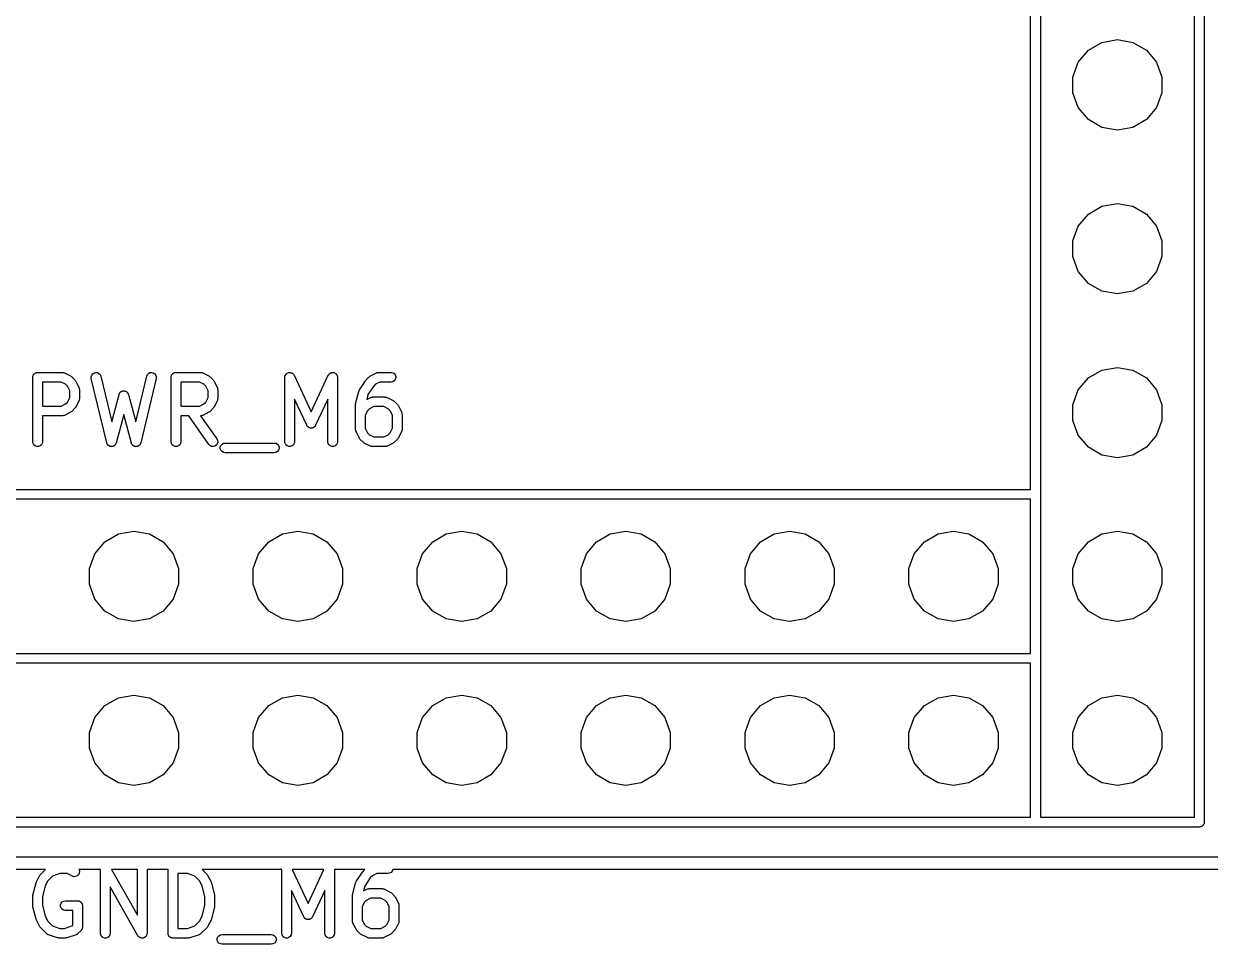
# Model space of a CAD drawing. Extents: x 25 to 346, y -457 to -16.
# Drawn here: x 240.54 to 258.93, y -386.07 to -371.8 of the extents above; entities that cross this region are included whole.
import ezdxf

# ---------------------------------------------------------------- set-up
doc = ezdxf.new("R2010")
doc.units = 0
doc.header["$MEASUREMENT"] = 0
doc.layers.add('BLACK', color=7, linetype='CONTINUOUS')

msp = doc.modelspace()

# ---------------------------------------------------------------- linework, layer by layer
at = {"layer": 'Black'}
for p, q in [((256.147, -379.02), (256.147, -320.675)), ((256.298, -320.75), (256.298, -381.635)), ((258.688, -384.1), (258.688, -320.75)), ((258.837, -320.675), (258.837, -384.175)), ((257.042, -372.208), (257.253, -372.086)), ((257.253, -372.086), (257.493, -372.044)), ((257.493, -372.044), (257.732, -372.086)), ((257.732, -372.086), (257.943, -372.208)), ((256.885, -372.394), (257.042, -372.208)), ((257.943, -372.208), (258.1, -372.394)), ((256.802, -372.623), (256.885, -372.394)), ((258.1, -372.394), (258.183, -372.623)), ((256.802, -372.867), (256.802, -372.623)), ((258.183, -372.623), (258.183, -372.867)), ((256.885, -373.096), (256.802, -372.867)), ((258.183, -372.867), (258.1, -373.096)), ((257.042, -373.282), (256.885, -373.096)), ((258.1, -373.096), (257.943, -373.282)), ((257.253, -373.404), (257.042, -373.282)), ((257.493, -373.446), (257.253, -373.404)), ((257.732, -373.404), (257.493, -373.446)), ((257.943, -373.282), (257.732, -373.404)), ((257.042, -374.748), (257.253, -374.626)), ((257.253, -374.626), (257.493, -374.584)), ((257.493, -374.584), (257.732, -374.626)), ((257.732, -374.626), (257.943, -374.748)), ((256.885, -374.934), (257.042, -374.748)), ((257.943, -374.748), (258.1, -374.934)), ((256.802, -375.163), (256.885, -374.934)), ((258.1, -374.934), (258.183, -375.163)), ((256.802, -375.407), (256.802, -375.163)), ((258.183, -375.163), (258.183, -375.407)), ((256.885, -375.636), (256.802, -375.407)), ((258.183, -375.407), (258.1, -375.636)), ((257.042, -375.822), (256.885, -375.636)), ((258.1, -375.636), (257.943, -375.822)), ((257.253, -375.944), (257.042, -375.822)), ((257.493, -375.986), (257.253, -375.944)), ((257.732, -375.944), (257.493, -375.986)), ((257.943, -375.822), (257.732, -375.944)), ((240.686, -377.277), (240.687, -377.271)), ((240.686, -378.277), (240.686, -377.277)), ((240.687, -377.264), (240.689, -377.258)), ((240.687, -377.271), (240.687, -377.264)), ((240.689, -377.258), (240.69, -377.252)), ((240.69, -377.252), (240.693, -377.246)), ((240.693, -377.246), (240.696, -377.24)), ((240.696, -377.24), (240.7, -377.235)), ((240.7, -377.235), (240.703, -377.229)), ((240.703, -377.229), (240.708, -377.225)), ((240.708, -377.225), (240.712, -377.22)), ((240.712, -377.22), (240.718, -377.217)), ((240.718, -377.217), (240.723, -377.212)), ((240.723, -377.212), (240.729, -377.21)), ((240.729, -377.21), (240.735, -377.207)), ((240.735, -377.207), (240.741, -377.206)), ((240.741, -377.206), (240.748, -377.204)), ((240.748, -377.204), (240.754, -377.204)), ((240.754, -377.204), (240.761, -377.202)), ((240.761, -377.202), (241.142, -377.202)), ((241.142, -377.202), (241.146, -377.203)), ((241.146, -377.203), (241.15, -377.203)), ((241.15, -377.203), (241.159, -377.205)), ((241.159, -377.205), (241.167, -377.207)), ((241.167, -377.207), (241.171, -377.209)), ((241.171, -377.209), (241.175, -377.21)), ((241.175, -377.21), (241.27, -377.258)), ((241.27, -377.258), (241.28, -377.265)), ((241.28, -377.265), (241.29, -377.272)), ((241.29, -377.272), (241.337, -377.32)), ((241.591, -377.269), (241.598, -377.244)), ((241.592, -377.295), (241.591, -377.269)), ((241.598, -377.244), (241.614, -377.223)), ((241.614, -377.223), (241.636, -377.209)), ((241.636, -377.209), (241.661, -377.203)), ((241.661, -377.203), (241.687, -377.206)), ((241.687, -377.206), (241.71, -377.217)), ((241.71, -377.217), (241.728, -377.236)), ((241.728, -377.236), (241.738, -377.26)), ((241.738, -377.26), (241.908, -377.971)), ((242.28, -377.971), (242.45, -377.26)), ((242.45, -377.26), (242.46, -377.236)), ((242.46, -377.236), (242.478, -377.217)), ((242.478, -377.217), (242.501, -377.206)), ((242.501, -377.206), (242.527, -377.203)), ((242.527, -377.203), (242.552, -377.209)), ((242.552, -377.209), (242.574, -377.223)), ((242.574, -377.223), (242.59, -377.244)), ((242.59, -377.244), (242.597, -377.269)), ((242.597, -377.269), (242.595, -377.295)), ((242.828, -377.277), (242.83, -377.271)), ((242.828, -378.277), (242.828, -377.277)), ((242.83, -377.264), (242.832, -377.258)), ((242.83, -377.271), (242.83, -377.264)), ((242.832, -377.258), (242.833, -377.252)), ((242.833, -377.252), (242.836, -377.246)), ((242.836, -377.246), (242.838, -377.24)), ((242.838, -377.24), (242.843, -377.235)), ((242.843, -377.235), (242.846, -377.229)), ((242.846, -377.229), (242.851, -377.225)), ((242.851, -377.225), (242.855, -377.22)), ((242.855, -377.22), (242.861, -377.217)), ((242.861, -377.217), (242.866, -377.212)), ((242.866, -377.212), (242.872, -377.21)), ((242.872, -377.21), (242.878, -377.207)), ((242.878, -377.207), (242.884, -377.206)), ((242.884, -377.206), (242.89, -377.204)), ((242.89, -377.204), (242.897, -377.204)), ((242.897, -377.204), (242.903, -377.202)), ((242.903, -377.202), (243.284, -377.202)), ((243.284, -377.202), (243.289, -377.203)), ((243.289, -377.203), (243.293, -377.203)), ((243.293, -377.203), (243.301, -377.205)), ((243.301, -377.205), (243.31, -377.207)), ((243.31, -377.207), (243.314, -377.209)), ((243.314, -377.209), (243.318, -377.21)), ((243.318, -377.21), (243.413, -377.258)), ((243.413, -377.258), (243.423, -377.265)), ((243.423, -377.265), (243.433, -377.272)), ((243.433, -377.272), (243.48, -377.32)), ((244.59, -377.277), (244.592, -377.268)), ((244.59, -378.277), (244.59, -377.277)), ((244.592, -377.268), (244.593, -377.258)), ((244.593, -377.258), (244.594, -377.255)), ((244.594, -377.255), (244.595, -377.252)), ((244.595, -377.252), (244.6, -377.243)), ((244.6, -377.243), (244.604, -377.234)), ((244.604, -377.234), (244.606, -377.232)), ((244.606, -377.232), (244.608, -377.229)), ((244.608, -377.229), (244.615, -377.223)), ((244.615, -377.223), (244.622, -377.216)), ((244.622, -377.216), (244.625, -377.215)), ((244.625, -377.215), (244.628, -377.212)), ((244.628, -377.212), (244.637, -377.209)), ((244.637, -377.209), (244.646, -377.205)), ((244.646, -377.205), (244.649, -377.205)), ((244.649, -377.205), (244.652, -377.204)), ((244.652, -377.204), (244.662, -377.204)), ((244.662, -377.204), (244.672, -377.203)), ((244.672, -377.203), (244.675, -377.204)), ((244.675, -377.204), (244.678, -377.204)), ((244.678, -377.204), (244.688, -377.207)), ((244.688, -377.207), (244.697, -377.209)), ((244.697, -377.209), (244.7, -377.211)), ((244.7, -377.211), (244.703, -377.212)), ((244.703, -377.212), (244.71, -377.219)), ((244.71, -377.219), (244.718, -377.224)), ((244.718, -377.224), (244.72, -377.227)), ((244.72, -377.227), (244.723, -377.229)), ((244.723, -377.229), (244.728, -377.238)), ((244.728, -377.238), (244.733, -377.246)), ((244.733, -377.246), (244.999, -377.814)), ((244.999, -377.814), (245.264, -377.246)), ((245.264, -377.246), (245.27, -377.238)), ((245.27, -377.238), (245.275, -377.229)), ((245.275, -377.229), (245.277, -377.227)), ((245.277, -377.227), (245.279, -377.224)), ((245.279, -377.224), (245.287, -377.219)), ((245.287, -377.219), (245.295, -377.212)), ((245.295, -377.212), (245.298, -377.211)), ((245.298, -377.211), (245.3, -377.209)), ((245.3, -377.209), (245.31, -377.207)), ((245.31, -377.207), (245.319, -377.204)), ((245.319, -377.204), (245.322, -377.204)), ((245.322, -377.204), (245.326, -377.203)), ((245.326, -377.203), (245.335, -377.204)), ((245.335, -377.204), (245.345, -377.204)), ((245.345, -377.204), (245.348, -377.205)), ((245.348, -377.205), (245.351, -377.205)), ((245.351, -377.205), (245.36, -377.209)), ((245.36, -377.209), (245.37, -377.212)), ((245.37, -377.212), (245.372, -377.215)), ((245.372, -377.215), (245.375, -377.216)), ((245.375, -377.216), (245.382, -377.223)), ((245.382, -377.223), (245.389, -377.229)), ((245.389, -377.229), (245.391, -377.232)), ((245.391, -377.232), (245.393, -377.234)), ((245.393, -377.234), (245.398, -377.243)), ((245.398, -377.243), (245.403, -377.252)), ((245.403, -377.252), (245.403, -377.255)), ((245.403, -377.255), (245.404, -377.258)), ((245.404, -377.258), (245.405, -377.268)), ((245.405, -377.268), (245.407, -377.277)), ((245.407, -377.277), (245.407, -378.277)), ((245.85, -377.32), (245.898, -377.272)), ((245.898, -377.272), (245.908, -377.265)), ((245.908, -377.265), (245.918, -377.258)), ((245.918, -377.258), (246.013, -377.21)), ((246.013, -377.21), (246.017, -377.209)), ((246.017, -377.209), (246.021, -377.207)), ((246.021, -377.207), (246.029, -377.205)), ((246.029, -377.205), (246.038, -377.203)), ((246.038, -377.203), (246.042, -377.203)), ((246.042, -377.203), (246.046, -377.202)), ((246.046, -377.202), (246.237, -377.202)), ((246.237, -377.202), (246.262, -377.207)), ((246.262, -377.207), (246.285, -377.22)), ((246.285, -377.22), (246.302, -377.24)), ((246.302, -377.24), (246.311, -377.264)), ((246.311, -377.29), (246.302, -377.315)), ((246.311, -377.264), (246.311, -377.29)), ((256.885, -377.474), (257.042, -377.288)), ((257.042, -377.288), (257.253, -377.166)), ((257.253, -377.166), (257.493, -377.124)), ((257.493, -377.124), (257.732, -377.166)), ((257.732, -377.166), (257.943, -377.288)), ((257.943, -377.288), (258.1, -377.474)), ((240.836, -377.352), (240.836, -377.726)), ((241.124, -377.352), (240.836, -377.352)), ((241.192, -377.387), (241.124, -377.352)), ((241.223, -377.417), (241.192, -377.387)), ((241.257, -377.486), (241.223, -377.417)), ((241.337, -377.32), (241.344, -377.329)), ((241.344, -377.329), (241.351, -377.339)), ((241.351, -377.339), (241.399, -377.434)), ((241.399, -377.434), (241.4, -377.438)), ((241.4, -377.438), (241.403, -377.442)), ((241.403, -377.442), (241.404, -377.451)), ((241.404, -377.451), (241.407, -377.459)), ((241.407, -377.459), (241.406, -377.464)), ((241.406, -377.464), (241.407, -377.468)), ((241.407, -377.468), (241.407, -377.611)), ((241.83, -378.295), (241.592, -377.295)), ((242.595, -377.295), (242.357, -378.295)), ((242.978, -377.352), (242.978, -377.726)), ((243.267, -377.352), (242.978, -377.352)), ((243.335, -377.387), (243.267, -377.352)), ((243.366, -377.417), (243.335, -377.387)), ((243.4, -377.486), (243.366, -377.417)), ((243.48, -377.32), (243.487, -377.329)), ((243.487, -377.329), (243.494, -377.339)), ((243.494, -377.339), (243.542, -377.434)), ((243.542, -377.434), (243.543, -377.438)), ((243.543, -377.438), (243.545, -377.442)), ((243.545, -377.442), (243.547, -377.451)), ((243.547, -377.451), (243.549, -377.459)), ((243.549, -377.459), (243.549, -377.464)), ((243.549, -377.464), (243.55, -377.468)), ((243.55, -377.468), (243.55, -377.611)), ((245.741, -377.486), (245.746, -377.474)), ((245.746, -377.474), (245.841, -377.331)), ((245.841, -377.331), (245.846, -377.326)), ((245.846, -377.326), (245.85, -377.32)), ((245.962, -377.42), (245.878, -377.546)), ((245.995, -377.387), (245.962, -377.42)), ((246.064, -377.352), (245.995, -377.387)), ((246.237, -377.352), (246.064, -377.352)), ((246.262, -377.348), (246.237, -377.352)), ((246.285, -377.335), (246.262, -377.348)), ((246.302, -377.315), (246.285, -377.335)), ((256.802, -377.703), (256.885, -377.474)), ((258.1, -377.474), (258.183, -377.703)), ((241.223, -377.662), (241.257, -377.593)), ((241.257, -377.593), (241.257, -377.486)), ((241.399, -377.644), (241.351, -377.739)), ((241.4, -377.64), (241.399, -377.644)), ((241.403, -377.636), (241.4, -377.64)), ((241.404, -377.628), (241.403, -377.636)), ((241.407, -377.619), (241.404, -377.628)), ((241.407, -377.611), (241.406, -377.615)), ((241.406, -377.615), (241.407, -377.619)), ((241.908, -377.971), (242.021, -377.544)), ((242.021, -377.544), (242.024, -377.538)), ((242.024, -377.538), (242.026, -377.531)), ((242.026, -377.531), (242.03, -377.526)), ((242.03, -377.526), (242.032, -377.52)), ((242.032, -377.52), (242.037, -377.515)), ((242.037, -377.515), (242.041, -377.51)), ((242.041, -377.51), (242.046, -377.506)), ((242.046, -377.506), (242.051, -377.502)), ((242.051, -377.502), (242.057, -377.499)), ((242.057, -377.499), (242.062, -377.495)), ((242.062, -377.495), (242.069, -377.493)), ((242.069, -377.493), (242.074, -377.491)), ((242.074, -377.491), (242.081, -377.49)), ((242.081, -377.49), (242.087, -377.488)), ((242.087, -377.488), (242.094, -377.489)), ((242.094, -377.489), (242.1, -377.488)), ((242.1, -377.488), (242.107, -377.49)), ((242.107, -377.49), (242.113, -377.491)), ((242.113, -377.491), (242.119, -377.493)), ((242.119, -377.493), (242.126, -377.495)), ((242.126, -377.495), (242.131, -377.499)), ((242.131, -377.499), (242.137, -377.502)), ((242.137, -377.502), (242.142, -377.506)), ((242.142, -377.506), (242.147, -377.51)), ((242.147, -377.51), (242.151, -377.515)), ((242.151, -377.515), (242.155, -377.52)), ((242.155, -377.52), (242.158, -377.526)), ((242.158, -377.526), (242.162, -377.531)), ((242.162, -377.531), (242.164, -377.538)), ((242.164, -377.538), (242.166, -377.544)), ((242.166, -377.544), (242.28, -377.971)), ((243.366, -377.662), (243.4, -377.593)), ((243.4, -377.593), (243.4, -377.486)), ((243.542, -377.644), (243.494, -377.739)), ((243.543, -377.64), (243.542, -377.644)), ((243.545, -377.636), (243.543, -377.64)), ((243.547, -377.628), (243.545, -377.636)), ((243.549, -377.619), (243.547, -377.628)), ((243.55, -377.611), (243.549, -377.615)), ((243.549, -377.615), (243.549, -377.619)), ((244.931, -378.023), (244.74, -377.615)), ((244.74, -377.615), (244.74, -378.277)), ((245.257, -377.615), (245.067, -378.023)), ((245.257, -378.277), (245.257, -377.615)), ((245.688, -377.688), (245.735, -377.497)), ((245.735, -377.497), (245.741, -377.486)), ((245.878, -377.546), (245.859, -377.62)), ((245.859, -377.62), (245.918, -377.591)), ((245.918, -377.591), (245.922, -377.59)), ((245.922, -377.59), (245.925, -377.588)), ((245.925, -377.588), (245.934, -377.586)), ((245.934, -377.586), (245.942, -377.584)), ((245.942, -377.584), (245.947, -377.584)), ((245.947, -377.584), (245.951, -377.583)), ((245.951, -377.583), (246.142, -377.583)), ((246.142, -377.583), (246.146, -377.584)), ((246.146, -377.584), (246.15, -377.584)), ((246.15, -377.584), (246.159, -377.586)), ((246.159, -377.586), (246.167, -377.588)), ((246.167, -377.588), (246.171, -377.59)), ((246.171, -377.59), (246.175, -377.591)), ((246.175, -377.591), (246.27, -377.639)), ((246.27, -377.639), (246.28, -377.646)), ((246.28, -377.646), (246.29, -377.653)), ((246.29, -377.653), (246.337, -377.701)), ((240.836, -377.726), (241.124, -377.726)), ((241.124, -377.726), (241.192, -377.692)), ((241.27, -377.821), (241.175, -377.868)), ((241.192, -377.692), (241.223, -377.662)), ((241.28, -377.813), (241.27, -377.821)), ((241.29, -377.807), (241.28, -377.813)), ((241.337, -377.759), (241.29, -377.807)), ((241.344, -377.749), (241.337, -377.759)), ((241.351, -377.739), (241.344, -377.749)), ((242.978, -377.726), (243.267, -377.726)), ((243.267, -377.726), (243.335, -377.692)), ((243.413, -377.821), (243.318, -377.868)), ((243.335, -377.692), (243.366, -377.662)), ((243.423, -377.813), (243.413, -377.821)), ((243.433, -377.807), (243.423, -377.813)), ((243.48, -377.759), (243.433, -377.807)), ((243.487, -377.749), (243.48, -377.759)), ((243.494, -377.739), (243.487, -377.749)), ((245.686, -377.706), (245.687, -377.697)), ((245.686, -378.087), (245.686, -377.706)), ((245.687, -377.697), (245.688, -377.688)), ((245.87, -377.798), (245.836, -377.867)), ((245.9, -377.768), (245.87, -377.798)), ((245.969, -377.733), (245.9, -377.768)), ((246.124, -377.733), (245.969, -377.733)), ((246.192, -377.768), (246.124, -377.733)), ((246.223, -377.798), (246.192, -377.768)), ((246.257, -377.867), (246.223, -377.798)), ((246.337, -377.701), (246.344, -377.71)), ((246.344, -377.71), (246.351, -377.72)), ((246.351, -377.72), (246.399, -377.815)), ((246.399, -377.815), (246.4, -377.819)), ((246.4, -377.819), (246.403, -377.823)), ((246.403, -377.823), (246.404, -377.832)), ((246.404, -377.832), (246.407, -377.84)), ((246.407, -377.84), (246.406, -377.845)), ((256.802, -377.947), (256.802, -377.703)), ((258.183, -377.703), (258.183, -377.947)), ((241.142, -377.876), (240.836, -377.876)), ((240.836, -377.876), (240.836, -378.277)), ((241.146, -377.875), (241.142, -377.876)), ((241.15, -377.876), (241.146, -377.875)), ((241.159, -377.873), (241.15, -377.876)), ((241.167, -377.872), (241.159, -377.873)), ((241.171, -377.87), (241.167, -377.872)), ((241.175, -377.868), (241.171, -377.87)), ((242.094, -377.854), (241.976, -378.297)), ((242.212, -378.297), (242.094, -377.854)), ((243.102, -377.876), (242.978, -377.876)), ((242.978, -377.876), (242.978, -378.277)), ((243.413, -378.32), (243.102, -377.876)), ((243.289, -377.875), (243.285, -377.876)), ((243.285, -377.876), (243.536, -378.234)), ((243.293, -377.876), (243.289, -377.875)), ((243.301, -377.873), (243.293, -377.876)), ((243.31, -377.872), (243.301, -377.873)), ((243.314, -377.87), (243.31, -377.872)), ((243.318, -377.868), (243.314, -377.87)), ((244.934, -378.029), (244.931, -378.023)), ((245.067, -378.023), (245.063, -378.029)), ((245.836, -377.867), (245.836, -378.069)), ((246.257, -378.069), (246.257, -377.867)), ((246.406, -377.845), (246.407, -377.849)), ((246.407, -377.849), (246.407, -378.087)), ((256.885, -378.176), (256.802, -377.947)), ((258.183, -377.947), (258.1, -378.176)), ((244.937, -378.035), (244.934, -378.029)), ((244.942, -378.039), (244.937, -378.035)), ((244.946, -378.045), (244.942, -378.039)), ((244.951, -378.048), (244.946, -378.045)), ((244.956, -378.053), (244.951, -378.048)), ((244.962, -378.056), (244.956, -378.053)), ((244.967, -378.06), (244.962, -378.056)), ((244.973, -378.061), (244.967, -378.06)), ((244.979, -378.064), (244.973, -378.061)), ((244.986, -378.065), (244.979, -378.064)), ((244.992, -378.066), (244.986, -378.065)), ((244.999, -378.066), (244.992, -378.066)), ((245.005, -378.066), (244.999, -378.066)), ((245.012, -378.065), (245.005, -378.066)), ((245.018, -378.064), (245.012, -378.065)), ((245.024, -378.061), (245.018, -378.064)), ((245.03, -378.06), (245.024, -378.061)), ((245.036, -378.056), (245.03, -378.06)), ((245.042, -378.053), (245.036, -378.056)), ((245.046, -378.048), (245.042, -378.053)), ((245.052, -378.045), (245.046, -378.048)), ((245.055, -378.039), (245.052, -378.045)), ((245.06, -378.035), (245.055, -378.039)), ((245.063, -378.029), (245.06, -378.035)), ((245.686, -378.091), (245.686, -378.087)), ((245.686, -378.095), (245.686, -378.091)), ((245.689, -378.104), (245.686, -378.095)), ((245.69, -378.113), (245.689, -378.104)), ((245.692, -378.116), (245.69, -378.113)), ((245.694, -378.12), (245.692, -378.116)), ((245.741, -378.216), (245.694, -378.12)), ((245.836, -378.069), (245.87, -378.138)), ((245.87, -378.138), (245.9, -378.168)), ((245.9, -378.168), (245.969, -378.202)), ((245.969, -378.202), (246.124, -378.202)), ((246.124, -378.202), (246.192, -378.168)), ((246.192, -378.168), (246.223, -378.138)), ((246.223, -378.138), (246.257, -378.069)), ((246.399, -378.12), (246.351, -378.216)), ((246.4, -378.116), (246.399, -378.12)), ((246.403, -378.113), (246.4, -378.116)), ((246.404, -378.104), (246.403, -378.113)), ((246.407, -378.095), (246.404, -378.104)), ((246.407, -378.087), (246.406, -378.091)), ((246.406, -378.091), (246.407, -378.095)), ((257.042, -378.362), (256.885, -378.176)), ((258.1, -378.176), (257.943, -378.362)), ((240.69, -378.303), (240.686, -378.277)), ((240.703, -378.326), (240.69, -378.303)), ((240.723, -378.342), (240.703, -378.326)), ((240.748, -378.351), (240.723, -378.342)), ((240.774, -378.351), (240.748, -378.351)), ((240.798, -378.342), (240.774, -378.351)), ((240.818, -378.326), (240.798, -378.342)), ((240.831, -378.303), (240.818, -378.326)), ((240.836, -378.277), (240.831, -378.303)), ((241.834, -378.302), (241.83, -378.295)), ((241.836, -378.309), (241.834, -378.302)), ((241.839, -378.314), (241.836, -378.309)), ((241.841, -378.319), (241.839, -378.314)), ((241.846, -378.324), (241.841, -378.319)), ((241.85, -378.33), (241.846, -378.324)), ((241.855, -378.334), (241.85, -378.33)), ((241.859, -378.338), (241.855, -378.334)), ((241.866, -378.341), (241.859, -378.338)), ((241.872, -378.345), (241.866, -378.341)), ((241.877, -378.347), (241.872, -378.345)), ((241.882, -378.349), (241.877, -378.347)), ((241.89, -378.35), (241.882, -378.349)), ((241.897, -378.352), (241.89, -378.35)), ((241.902, -378.352), (241.897, -378.352)), ((241.908, -378.352), (241.902, -378.352)), ((241.915, -378.35), (241.908, -378.352)), ((241.923, -378.35), (241.915, -378.35)), ((241.928, -378.347), (241.923, -378.35)), ((241.933, -378.346), (241.928, -378.347)), ((241.94, -378.342), (241.933, -378.346)), ((241.947, -378.339), (241.94, -378.342)), ((241.95, -378.335), (241.947, -378.339)), ((241.955, -378.332), (241.95, -378.335)), ((241.96, -378.326), (241.955, -378.332)), ((241.965, -378.32), (241.96, -378.326)), ((241.967, -378.315), (241.965, -378.32)), ((241.971, -378.311), (241.967, -378.315)), ((241.973, -378.304), (241.971, -378.311)), ((241.976, -378.297), (241.973, -378.304)), ((242.215, -378.304), (242.212, -378.297)), ((242.217, -378.311), (242.215, -378.304)), ((242.221, -378.315), (242.217, -378.311)), ((242.223, -378.32), (242.221, -378.315)), ((242.228, -378.326), (242.223, -378.32)), ((242.233, -378.332), (242.228, -378.326)), ((242.237, -378.335), (242.233, -378.332)), ((242.241, -378.339), (242.237, -378.335)), ((242.248, -378.342), (242.241, -378.339)), ((242.255, -378.346), (242.248, -378.342)), ((242.26, -378.347), (242.255, -378.346)), ((242.265, -378.35), (242.26, -378.347)), ((242.273, -378.35), (242.265, -378.35)), ((242.28, -378.352), (242.273, -378.35)), ((242.285, -378.352), (242.28, -378.352)), ((242.291, -378.352), (242.285, -378.352)), ((242.298, -378.35), (242.291, -378.352)), ((242.306, -378.349), (242.298, -378.35)), ((242.311, -378.347), (242.306, -378.349)), ((242.316, -378.345), (242.311, -378.347)), ((242.322, -378.341), (242.316, -378.345)), ((242.329, -378.338), (242.322, -378.341)), ((242.333, -378.334), (242.329, -378.338)), ((242.337, -378.33), (242.333, -378.334)), ((242.342, -378.324), (242.337, -378.33)), ((242.347, -378.319), (242.342, -378.324)), ((242.349, -378.314), (242.347, -378.319)), ((242.352, -378.309), (242.349, -378.314)), ((242.354, -378.302), (242.352, -378.309)), ((242.357, -378.295), (242.354, -378.302)), ((242.833, -378.303), (242.828, -378.277)), ((242.846, -378.326), (242.833, -378.303)), ((242.866, -378.342), (242.846, -378.326)), ((242.89, -378.351), (242.866, -378.342)), ((242.916, -378.351), (242.89, -378.351)), ((242.941, -378.342), (242.916, -378.351)), ((242.961, -378.326), (242.941, -378.342)), ((242.974, -378.303), (242.961, -378.326)), ((242.978, -378.277), (242.974, -378.303)), ((243.432, -378.339), (243.413, -378.32)), ((243.455, -378.35), (243.432, -378.339)), ((243.481, -378.352), (243.455, -378.35)), ((243.507, -378.345), (243.481, -378.352)), ((243.528, -378.33), (243.507, -378.345)), ((243.543, -378.309), (243.528, -378.33)), ((243.536, -378.234), (243.547, -378.258)), ((243.55, -378.284), (243.543, -378.309)), ((243.547, -378.258), (243.55, -378.284)), ((243.591, -378.36), (243.6, -378.335)), ((243.591, -378.386), (243.591, -378.36)), ((243.6, -378.41), (243.591, -378.386)), ((243.6, -378.335), (243.617, -378.315)), ((243.617, -378.315), (243.64, -378.302)), ((243.64, -378.302), (243.665, -378.298)), ((243.665, -378.298), (244.427, -378.298)), ((244.427, -378.298), (244.453, -378.302)), ((244.453, -378.302), (244.475, -378.315)), ((244.475, -378.315), (244.492, -378.335)), ((244.492, -378.335), (244.501, -378.36)), ((244.501, -378.386), (244.492, -378.41)), ((244.501, -378.36), (244.501, -378.386)), ((244.595, -378.303), (244.59, -378.277)), ((244.608, -378.326), (244.595, -378.303)), ((244.628, -378.342), (244.608, -378.326)), ((244.652, -378.351), (244.628, -378.342)), ((244.678, -378.351), (244.652, -378.351)), ((244.703, -378.342), (244.678, -378.351)), ((244.723, -378.326), (244.703, -378.342)), ((244.736, -378.303), (244.723, -378.326)), ((244.74, -378.277), (244.736, -378.303)), ((245.262, -378.303), (245.257, -378.277)), ((245.275, -378.326), (245.262, -378.303)), ((245.295, -378.342), (245.275, -378.326)), ((245.319, -378.351), (245.295, -378.342)), ((245.345, -378.351), (245.319, -378.351)), ((245.37, -378.342), (245.345, -378.351)), ((245.389, -378.326), (245.37, -378.342)), ((245.403, -378.303), (245.389, -378.326)), ((245.407, -378.277), (245.403, -378.303)), ((245.748, -378.225), (245.741, -378.216)), ((245.755, -378.235), (245.748, -378.225)), ((245.803, -378.283), (245.755, -378.235)), ((245.813, -378.29), (245.803, -378.283)), ((245.822, -378.297), (245.813, -378.29)), ((245.918, -378.344), (245.822, -378.297)), ((245.922, -378.346), (245.918, -378.344)), ((245.925, -378.348), (245.922, -378.346)), ((245.934, -378.349), (245.925, -378.348)), ((245.942, -378.352), (245.934, -378.349)), ((245.947, -378.352), (245.942, -378.352)), ((245.951, -378.352), (245.947, -378.352)), ((246.142, -378.352), (245.951, -378.352)), ((246.146, -378.352), (246.142, -378.352)), ((246.15, -378.352), (246.146, -378.352)), ((246.159, -378.349), (246.15, -378.352)), ((246.167, -378.348), (246.159, -378.349)), ((246.171, -378.346), (246.167, -378.348)), ((246.175, -378.344), (246.171, -378.346)), ((246.27, -378.297), (246.175, -378.344)), ((246.28, -378.29), (246.27, -378.297)), ((246.29, -378.283), (246.28, -378.29)), ((246.337, -378.235), (246.29, -378.283)), ((246.344, -378.225), (246.337, -378.235)), ((246.351, -378.216), (246.344, -378.225)), ((257.253, -378.484), (257.042, -378.362)), ((257.943, -378.362), (257.732, -378.484)), ((243.617, -378.43), (243.6, -378.41)), ((243.64, -378.443), (243.617, -378.43)), ((243.665, -378.448), (243.64, -378.443)), ((244.427, -378.448), (243.665, -378.448)), ((244.453, -378.443), (244.427, -378.448)), ((244.475, -378.43), (244.453, -378.443)), ((244.492, -378.41), (244.475, -378.43)), ((257.493, -378.526), (257.253, -378.484)), ((257.732, -378.484), (257.493, -378.526)), ((230.897, -379.02), (256.147, -379.02)), ((256.147, -379.17), (230.897, -379.17)), ((256.147, -381.56), (256.147, -379.17)), ((242.013, -379.706), (242.252, -379.664)), ((242.252, -379.664), (242.492, -379.706)), ((244.553, -379.706), (244.792, -379.664)), ((244.792, -379.664), (245.032, -379.706)), ((247.093, -379.706), (247.332, -379.664)), ((247.332, -379.664), (247.572, -379.706)), ((249.633, -379.706), (249.873, -379.664)), ((249.873, -379.664), (250.112, -379.706)), ((252.173, -379.706), (252.412, -379.664)), ((252.412, -379.664), (252.652, -379.706)), ((254.713, -379.706), (254.952, -379.664)), ((254.952, -379.664), (255.192, -379.706)), ((257.253, -379.706), (257.493, -379.664)), ((257.493, -379.664), (257.732, -379.706)), ((241.645, -380.014), (241.802, -379.828)), ((241.802, -379.828), (242.013, -379.706)), ((242.492, -379.706), (242.703, -379.828)), ((242.703, -379.828), (242.86, -380.014)), ((244.185, -380.014), (244.342, -379.828)), ((244.342, -379.828), (244.553, -379.706)), ((245.032, -379.706), (245.243, -379.828)), ((245.243, -379.828), (245.4, -380.014)), ((246.725, -380.014), (246.882, -379.828)), ((246.882, -379.828), (247.093, -379.706)), ((247.572, -379.706), (247.783, -379.828)), ((247.783, -379.828), (247.94, -380.014)), ((249.265, -380.014), (249.422, -379.828)), ((249.422, -379.828), (249.633, -379.706)), ((250.112, -379.706), (250.323, -379.828)), ((250.323, -379.828), (250.48, -380.014)), ((251.805, -380.014), (251.962, -379.828)), ((251.962, -379.828), (252.173, -379.706)), ((252.652, -379.706), (252.863, -379.828)), ((252.863, -379.828), (253.02, -380.014)), ((254.345, -380.014), (254.502, -379.828)), ((254.502, -379.828), (254.713, -379.706)), ((255.192, -379.706), (255.403, -379.828)), ((255.403, -379.828), (255.56, -380.014)), ((256.885, -380.014), (257.042, -379.828)), ((257.042, -379.828), (257.253, -379.706)), ((257.732, -379.706), (257.943, -379.828)), ((257.943, -379.828), (258.1, -380.014)), ((241.562, -380.243), (241.645, -380.014)), ((242.86, -380.014), (242.943, -380.243)), ((244.102, -380.243), (244.185, -380.014)), ((245.4, -380.014), (245.483, -380.243)), ((246.642, -380.243), (246.725, -380.014)), ((247.94, -380.014), (248.023, -380.243)), ((249.182, -380.243), (249.265, -380.014)), ((250.48, -380.014), (250.563, -380.243)), ((251.722, -380.243), (251.805, -380.014)), ((253.02, -380.014), (253.103, -380.243)), ((254.262, -380.243), (254.345, -380.014)), ((255.56, -380.014), (255.643, -380.243)), ((256.802, -380.243), (256.885, -380.014)), ((258.1, -380.014), (258.183, -380.243)), ((241.562, -380.487), (241.562, -380.243)), ((242.943, -380.243), (242.943, -380.487)), ((244.102, -380.487), (244.102, -380.243)), ((245.483, -380.243), (245.483, -380.487)), ((246.642, -380.487), (246.642, -380.243)), ((248.023, -380.243), (248.023, -380.487)), ((249.182, -380.487), (249.182, -380.243)), ((250.563, -380.243), (250.563, -380.487)), ((251.722, -380.487), (251.722, -380.243)), ((253.103, -380.243), (253.103, -380.487)), ((254.262, -380.487), (254.262, -380.243)), ((255.643, -380.243), (255.643, -380.487)), ((256.802, -380.487), (256.802, -380.243)), ((258.183, -380.243), (258.183, -380.487)), ((241.645, -380.716), (241.562, -380.487)), ((242.943, -380.487), (242.86, -380.716)), ((244.185, -380.716), (244.102, -380.487)), ((245.483, -380.487), (245.4, -380.716)), ((246.725, -380.716), (246.642, -380.487)), ((248.023, -380.487), (247.94, -380.716)), ((249.265, -380.716), (249.182, -380.487)), ((250.563, -380.487), (250.48, -380.716)), ((251.805, -380.716), (251.722, -380.487)), ((253.103, -380.487), (253.02, -380.716)), ((254.345, -380.716), (254.262, -380.487)), ((255.643, -380.487), (255.56, -380.716)), ((256.885, -380.716), (256.802, -380.487)), ((258.183, -380.487), (258.1, -380.716)), ((241.802, -380.902), (241.645, -380.716)), ((242.86, -380.716), (242.703, -380.902)), ((244.342, -380.902), (244.185, -380.716)), ((245.4, -380.716), (245.243, -380.902)), ((246.882, -380.902), (246.725, -380.716)), ((247.94, -380.716), (247.783, -380.902)), ((249.422, -380.902), (249.265, -380.716)), ((250.48, -380.716), (250.323, -380.902)), ((251.962, -380.902), (251.805, -380.716)), ((253.02, -380.716), (252.863, -380.902)), ((254.502, -380.902), (254.345, -380.716)), ((255.56, -380.716), (255.403, -380.902)), ((257.042, -380.902), (256.885, -380.716)), ((258.1, -380.716), (257.943, -380.902)), ((242.013, -381.024), (241.802, -380.902)), ((242.703, -380.902), (242.492, -381.024)), ((244.553, -381.024), (244.342, -380.902)), ((245.243, -380.902), (245.032, -381.024)), ((247.093, -381.024), (246.882, -380.902)), ((247.783, -380.902), (247.572, -381.024)), ((249.633, -381.024), (249.422, -380.902)), ((250.323, -380.902), (250.112, -381.024)), ((252.173, -381.024), (251.962, -380.902)), ((252.863, -380.902), (252.652, -381.024)), ((254.713, -381.024), (254.502, -380.902)), ((255.403, -380.902), (255.192, -381.024)), ((257.253, -381.024), (257.042, -380.902)), ((257.943, -380.902), (257.732, -381.024)), ((242.252, -381.066), (242.013, -381.024)), ((242.492, -381.024), (242.252, -381.066)), ((244.792, -381.066), (244.553, -381.024)), ((245.032, -381.024), (244.792, -381.066)), ((247.332, -381.066), (247.093, -381.024)), ((247.572, -381.024), (247.332, -381.066)), ((249.873, -381.066), (249.633, -381.024)), ((250.112, -381.024), (249.873, -381.066)), ((252.412, -381.066), (252.173, -381.024)), ((252.652, -381.024), (252.412, -381.066)), ((254.952, -381.066), (254.713, -381.024)), ((255.192, -381.024), (254.952, -381.066)), ((257.493, -381.066), (257.253, -381.024)), ((257.732, -381.024), (257.493, -381.066)), ((230.897, -381.56), (256.147, -381.56)), ((256.298, -381.635), (256.298, -384.1)), ((256.147, -381.71), (230.897, -381.71)), ((256.147, -384.1), (256.147, -381.71)), ((241.802, -382.368), (242.013, -382.246)), ((242.013, -382.246), (242.252, -382.204)), ((242.252, -382.204), (242.492, -382.246)), ((242.492, -382.246), (242.703, -382.368)), ((244.342, -382.368), (244.553, -382.246)), ((244.553, -382.246), (244.792, -382.204)), ((244.792, -382.204), (245.032, -382.246)), ((245.032, -382.246), (245.243, -382.368)), ((246.882, -382.368), (247.093, -382.246)), ((247.093, -382.246), (247.332, -382.204)), ((247.332, -382.204), (247.572, -382.246)), ((247.572, -382.246), (247.783, -382.368)), ((249.422, -382.368), (249.633, -382.246)), ((249.633, -382.246), (249.873, -382.204)), ((249.873, -382.204), (250.112, -382.246)), ((250.112, -382.246), (250.323, -382.368)), ((251.962, -382.368), (252.173, -382.246)), ((252.173, -382.246), (252.412, -382.204)), ((252.412, -382.204), (252.652, -382.246)), ((252.652, -382.246), (252.863, -382.368)), ((254.502, -382.368), (254.713, -382.246)), ((254.713, -382.246), (254.952, -382.204)), ((254.952, -382.204), (255.192, -382.246)), ((255.192, -382.246), (255.403, -382.368)), ((257.042, -382.368), (257.253, -382.246)), ((257.253, -382.246), (257.493, -382.204)), ((257.493, -382.204), (257.732, -382.246)), ((257.732, -382.246), (257.943, -382.368)), ((241.645, -382.554), (241.802, -382.368)), ((242.703, -382.368), (242.86, -382.554)), ((244.185, -382.554), (244.342, -382.368)), ((245.243, -382.368), (245.4, -382.554)), ((246.725, -382.554), (246.882, -382.368)), ((247.783, -382.368), (247.94, -382.554)), ((249.265, -382.554), (249.422, -382.368)), ((250.323, -382.368), (250.48, -382.554)), ((251.805, -382.554), (251.962, -382.368)), ((252.863, -382.368), (253.02, -382.554)), ((254.345, -382.554), (254.502, -382.368)), ((255.403, -382.368), (255.56, -382.554)), ((256.885, -382.554), (257.042, -382.368)), ((257.943, -382.368), (258.1, -382.554)), ((241.562, -382.783), (241.645, -382.554)), ((242.86, -382.554), (242.943, -382.783)), ((244.102, -382.783), (244.185, -382.554)), ((245.4, -382.554), (245.483, -382.783)), ((246.642, -382.783), (246.725, -382.554)), ((247.94, -382.554), (248.023, -382.783)), ((249.182, -382.783), (249.265, -382.554)), ((250.48, -382.554), (250.563, -382.783)), ((251.722, -382.783), (251.805, -382.554)), ((253.02, -382.554), (253.103, -382.783)), ((254.262, -382.783), (254.345, -382.554)), ((255.56, -382.554), (255.643, -382.783)), ((256.802, -382.783), (256.885, -382.554)), ((258.1, -382.554), (258.183, -382.783)), ((241.562, -383.027), (241.562, -382.783)), ((242.943, -382.783), (242.943, -383.027)), ((244.102, -383.027), (244.102, -382.783)), ((245.483, -382.783), (245.483, -383.027)), ((246.642, -383.027), (246.642, -382.783)), ((248.023, -382.783), (248.023, -383.027)), ((249.182, -383.027), (249.182, -382.783)), ((250.563, -382.783), (250.563, -383.027)), ((251.722, -383.027), (251.722, -382.783)), ((253.103, -382.783), (253.103, -383.027)), ((254.262, -383.027), (254.262, -382.783)), ((255.643, -382.783), (255.643, -383.027)), ((256.802, -383.027), (256.802, -382.783)), ((258.183, -382.783), (258.183, -383.027)), ((241.645, -383.256), (241.562, -383.027)), ((242.943, -383.027), (242.86, -383.256)), ((244.185, -383.256), (244.102, -383.027)), ((245.483, -383.027), (245.4, -383.256)), ((246.725, -383.256), (246.642, -383.027)), ((248.023, -383.027), (247.94, -383.256)), ((249.265, -383.256), (249.182, -383.027)), ((250.563, -383.027), (250.48, -383.256)), ((251.805, -383.256), (251.722, -383.027)), ((253.103, -383.027), (253.02, -383.256)), ((254.345, -383.256), (254.262, -383.027)), ((255.643, -383.027), (255.56, -383.256)), ((256.885, -383.256), (256.802, -383.027)), ((258.183, -383.027), (258.1, -383.256)), ((241.802, -383.442), (241.645, -383.256)), ((242.86, -383.256), (242.703, -383.442)), ((244.342, -383.442), (244.185, -383.256)), ((245.4, -383.256), (245.243, -383.442)), ((246.882, -383.442), (246.725, -383.256)), ((247.94, -383.256), (247.783, -383.442)), ((249.422, -383.442), (249.265, -383.256)), ((250.48, -383.256), (250.323, -383.442)), ((251.962, -383.442), (251.805, -383.256)), ((253.02, -383.256), (252.863, -383.442)), ((254.502, -383.442), (254.345, -383.256)), ((255.56, -383.256), (255.403, -383.442)), ((257.042, -383.442), (256.885, -383.256)), ((258.1, -383.256), (257.943, -383.442)), ((242.013, -383.564), (241.802, -383.442)), ((242.703, -383.442), (242.492, -383.564)), ((244.553, -383.564), (244.342, -383.442)), ((245.243, -383.442), (245.032, -383.564)), ((247.093, -383.564), (246.882, -383.442)), ((247.783, -383.442), (247.572, -383.564)), ((249.633, -383.564), (249.422, -383.442)), ((250.323, -383.442), (250.112, -383.564)), ((252.173, -383.564), (251.962, -383.442)), ((252.863, -383.442), (252.652, -383.564)), ((254.713, -383.564), (254.502, -383.442)), ((255.403, -383.442), (255.192, -383.564)), ((257.253, -383.564), (257.042, -383.442)), ((257.943, -383.442), (257.732, -383.564)), ((242.252, -383.606), (242.013, -383.564)), ((242.492, -383.564), (242.252, -383.606)), ((244.792, -383.606), (244.553, -383.564)), ((245.032, -383.564), (244.792, -383.606)), ((247.332, -383.606), (247.093, -383.564)), ((247.572, -383.564), (247.332, -383.606)), ((249.873, -383.606), (249.633, -383.564)), ((250.112, -383.564), (249.873, -383.606)), ((252.412, -383.606), (252.173, -383.564)), ((252.652, -383.564), (252.412, -383.606)), ((254.952, -383.606), (254.713, -383.564)), ((255.192, -383.564), (254.952, -383.606)), ((257.493, -383.606), (257.253, -383.564)), ((257.732, -383.564), (257.493, -383.606)), ((256.222, -384.25), (230.822, -384.25)), ((230.897, -384.1), (256.147, -384.1)), ((258.762, -384.25), (256.222, -384.25)), ((256.298, -384.1), (258.688, -384.1)), ((258.769, -384.249), (258.762, -384.25)), ((258.776, -384.249), (258.769, -384.249)), ((258.782, -384.247), (258.776, -384.249)), ((258.788, -384.245), (258.782, -384.247)), ((258.794, -384.242), (258.788, -384.245)), ((258.8, -384.24), (258.794, -384.242)), ((258.805, -384.236), (258.8, -384.24)), ((258.811, -384.232), (258.805, -384.236)), ((258.815, -384.227), (258.811, -384.232)), ((258.82, -384.223), (258.815, -384.227)), ((258.823, -384.218), (258.82, -384.223)), ((258.827, -384.212), (258.823, -384.218)), ((258.83, -384.206), (258.827, -384.212)), ((258.833, -384.201), (258.83, -384.206)), ((258.834, -384.194), (258.833, -384.201)), ((258.836, -384.188), (258.834, -384.194)), ((258.837, -384.175), (258.836, -384.181)), ((258.836, -384.181), (258.836, -384.188)), ((227.748, -384.71), (259.298, -384.71)), ((240.88, -384.91), (227.647, -384.91)), ((240.741, -385.102), (240.789, -385.007)), ((240.789, -385.007), (240.796, -384.997)), ((240.796, -384.997), (240.803, -384.987)), ((240.803, -384.987), (240.88, -384.91)), ((240.992, -385.011), (240.917, -385.085)), ((241.106, -384.972), (240.992, -385.011)), ((241.219, -384.972), (241.106, -384.972)), ((241.298, -385.012), (241.219, -384.972)), ((241.323, -385.02), (241.298, -385.012)), ((241.373, -385.008), (241.349, -385.018)), ((241.392, -384.99), (241.373, -385.008)), ((241.404, -384.966), (241.392, -384.99)), ((241.733, -384.91), (241.397, -384.91)), ((241.397, -384.91), (241.401, -384.915)), ((241.401, -384.915), (241.407, -384.941)), ((241.407, -384.941), (241.404, -384.966)), ((241.733, -385.897), (241.733, -384.91)), ((241.902, -384.91), (242.305, -385.615)), ((242.305, -384.91), (241.902, -384.91)), ((242.305, -385.615), (242.305, -384.91)), ((242.781, -384.91), (242.455, -384.91)), ((242.455, -384.91), (242.455, -385.897)), ((242.781, -385.897), (242.781, -384.91)), ((242.931, -384.972), (242.931, -385.822)), ((243.082, -384.972), (242.931, -384.972)), ((243.196, -385.011), (243.082, -384.972)), ((243.27, -385.085), (243.196, -385.011)), ((244.543, -384.91), (243.308, -384.91)), ((243.308, -384.91), (243.385, -384.987)), ((243.385, -384.987), (243.392, -384.997)), ((243.392, -384.997), (243.399, -385.007)), ((243.399, -385.007), (243.447, -385.102)), ((244.543, -385.897), (244.543, -384.91)), ((244.706, -384.91), (244.951, -385.434)), ((245.196, -384.91), (244.706, -384.91)), ((244.951, -385.434), (245.196, -384.91)), ((245.832, -384.91), (245.359, -384.91)), ((245.359, -384.91), (245.359, -385.897)), ((245.698, -385.094), (245.793, -384.951)), ((245.793, -384.951), (245.799, -384.946)), ((245.799, -384.946), (245.803, -384.94)), ((245.803, -384.94), (245.832, -384.91)), ((245.948, -385.007), (245.914, -385.04)), ((246.016, -384.972), (245.948, -385.007)), ((246.189, -384.972), (246.016, -384.972)), ((246.215, -384.968), (246.189, -384.972)), ((246.237, -384.955), (246.215, -384.968)), ((246.254, -384.935), (246.237, -384.955)), ((246.263, -384.91), (246.254, -384.935)), ((259.397, -384.91), (246.263, -384.91)), ((246.263, -384.91), (246.263, -384.91)), ((240.688, -385.308), (240.735, -385.117)), ((240.735, -385.117), (240.739, -385.11)), ((240.739, -385.11), (240.741, -385.102)), ((240.879, -385.162), (240.836, -385.335)), ((240.917, -385.085), (240.879, -385.162)), ((241.349, -385.018), (241.323, -385.02)), ((242.315, -385.935), (241.883, -385.18)), ((241.883, -385.18), (241.883, -385.897)), ((243.309, -385.162), (243.27, -385.085)), ((243.352, -385.335), (243.309, -385.162)), ((243.447, -385.102), (243.449, -385.11)), ((243.449, -385.11), (243.452, -385.117)), ((243.452, -385.117), (243.5, -385.308)), ((245.64, -385.308), (245.688, -385.117)), ((245.688, -385.117), (245.693, -385.106)), ((245.693, -385.106), (245.698, -385.094)), ((245.83, -385.166), (245.812, -385.24)), ((245.914, -385.04), (245.83, -385.166)), ((240.686, -385.326), (240.687, -385.317)), ((240.686, -385.469), (240.686, -385.326)), ((240.687, -385.317), (240.688, -385.308)), ((240.836, -385.335), (240.836, -385.46)), ((243.352, -385.46), (243.352, -385.335)), ((243.5, -385.308), (243.501, -385.317)), ((243.501, -385.317), (243.502, -385.326)), ((243.502, -385.326), (243.502, -385.469)), ((244.883, -385.643), (244.693, -385.235)), ((244.693, -385.235), (244.693, -385.897)), ((245.209, -385.235), (245.019, -385.643)), ((245.209, -385.897), (245.209, -385.235)), ((245.638, -385.326), (245.64, -385.317)), ((245.638, -385.707), (245.638, -385.326)), ((245.64, -385.317), (245.64, -385.308)), ((245.812, -385.24), (245.87, -385.211)), ((245.921, -385.353), (245.853, -385.388)), ((245.87, -385.211), (245.874, -385.21)), ((245.874, -385.21), (245.878, -385.208)), ((245.878, -385.208), (245.886, -385.206)), ((245.886, -385.206), (245.895, -385.204)), ((245.895, -385.204), (245.899, -385.204)), ((245.899, -385.204), (245.903, -385.203)), ((245.903, -385.203), (246.094, -385.203)), ((246.076, -385.353), (245.921, -385.353)), ((246.145, -385.388), (246.076, -385.353)), ((246.094, -385.203), (246.098, -385.204)), ((246.098, -385.204), (246.103, -385.204)), ((246.103, -385.204), (246.111, -385.206)), ((246.111, -385.206), (246.12, -385.208)), ((246.12, -385.208), (246.123, -385.21)), ((246.123, -385.21), (246.127, -385.211)), ((246.127, -385.211), (246.223, -385.259)), ((246.223, -385.259), (246.232, -385.266)), ((246.232, -385.266), (246.242, -385.273)), ((246.242, -385.273), (246.29, -385.321)), ((246.29, -385.321), (246.297, -385.33)), ((246.297, -385.33), (246.304, -385.34)), ((246.304, -385.34), (246.351, -385.435)), ((240.687, -385.478), (240.686, -385.469)), ((240.688, -385.487), (240.687, -385.478)), ((240.735, -385.677), (240.688, -385.487)), ((240.836, -385.46), (240.879, -385.633)), ((241.115, -385.456), (241.124, -385.431)), ((241.115, -385.482), (241.115, -385.456)), ((241.124, -385.506), (241.115, -385.482)), ((241.124, -385.431), (241.141, -385.411)), ((241.141, -385.526), (241.124, -385.506)), ((241.141, -385.411), (241.164, -385.398)), ((241.164, -385.539), (241.141, -385.526)), ((241.164, -385.398), (241.189, -385.394)), ((241.189, -385.544), (241.164, -385.539)), ((241.189, -385.394), (241.38, -385.394)), ((241.305, -385.544), (241.189, -385.544)), ((241.305, -385.771), (241.305, -385.544)), ((241.38, -385.394), (241.386, -385.395)), ((241.386, -385.395), (241.393, -385.395)), ((241.393, -385.395), (241.399, -385.397)), ((241.399, -385.397), (241.405, -385.398)), ((241.405, -385.398), (241.411, -385.402)), ((241.411, -385.402), (241.417, -385.404)), ((241.417, -385.404), (241.422, -385.408)), ((241.422, -385.408), (241.428, -385.411)), ((241.428, -385.411), (241.432, -385.416)), ((241.432, -385.416), (241.437, -385.421)), ((241.437, -385.421), (241.44, -385.426)), ((241.44, -385.426), (241.445, -385.431)), ((241.445, -385.431), (241.447, -385.437)), ((241.447, -385.437), (241.45, -385.443)), ((241.45, -385.443), (241.451, -385.45)), ((241.451, -385.45), (241.454, -385.456)), ((241.454, -385.456), (241.454, -385.462)), ((241.454, -385.462), (241.455, -385.469)), ((241.455, -385.469), (241.455, -385.802)), ((243.309, -385.633), (243.352, -385.46)), ((243.5, -385.487), (243.452, -385.677)), ((243.501, -385.478), (243.5, -385.487)), ((243.502, -385.469), (243.501, -385.478)), ((245.822, -385.418), (245.788, -385.487)), ((245.788, -385.487), (245.788, -385.689)), ((245.853, -385.388), (245.822, -385.418)), ((246.175, -385.418), (246.145, -385.388)), ((246.209, -385.487), (246.175, -385.418)), ((246.209, -385.689), (246.209, -385.487)), ((246.351, -385.435), (246.353, -385.439)), ((246.353, -385.439), (246.355, -385.443)), ((246.355, -385.443), (246.356, -385.452)), ((246.356, -385.452), (246.359, -385.46)), ((246.359, -385.46), (246.359, -385.465)), ((246.359, -385.465), (246.359, -385.469)), ((246.359, -385.469), (246.359, -385.707)), ((240.739, -385.685), (240.735, -385.677)), ((240.741, -385.693), (240.739, -385.685)), ((240.789, -385.788), (240.741, -385.693)), ((240.879, -385.633), (240.917, -385.71)), ((240.917, -385.71), (240.992, -385.784)), ((243.196, -385.784), (243.27, -385.71)), ((243.27, -385.71), (243.309, -385.633)), ((243.447, -385.693), (243.399, -385.788)), ((243.449, -385.685), (243.447, -385.693)), ((243.452, -385.677), (243.449, -385.685)), ((244.887, -385.649), (244.883, -385.643)), ((244.89, -385.655), (244.887, -385.649)), ((244.894, -385.659), (244.89, -385.655)), ((244.898, -385.665), (244.894, -385.659)), ((244.903, -385.668), (244.898, -385.665)), ((244.908, -385.673), (244.903, -385.668)), ((244.914, -385.676), (244.908, -385.673)), ((244.919, -385.68), (244.914, -385.676)), ((244.926, -385.681), (244.919, -385.68)), ((244.932, -385.684), (244.926, -385.681)), ((244.938, -385.685), (244.932, -385.684)), ((244.945, -385.686), (244.938, -385.685)), ((244.951, -385.686), (244.945, -385.686)), ((244.958, -385.686), (244.951, -385.686)), ((244.964, -385.685), (244.958, -385.686)), ((244.971, -385.684), (244.964, -385.685)), ((244.976, -385.681), (244.971, -385.684)), ((244.983, -385.68), (244.976, -385.681)), ((244.988, -385.676), (244.983, -385.68)), ((244.994, -385.673), (244.988, -385.676)), ((244.999, -385.668), (244.994, -385.673)), ((245.004, -385.665), (244.999, -385.668)), ((245.008, -385.659), (245.004, -385.665)), ((245.013, -385.655), (245.008, -385.659)), ((245.015, -385.649), (245.013, -385.655)), ((245.019, -385.643), (245.015, -385.649)), ((245.639, -385.711), (245.638, -385.707)), ((245.638, -385.715), (245.639, -385.711)), ((245.641, -385.724), (245.638, -385.715)), ((245.642, -385.733), (245.641, -385.724)), ((245.645, -385.736), (245.642, -385.733)), ((245.646, -385.74), (245.645, -385.736)), ((245.694, -385.836), (245.646, -385.74)), ((245.788, -385.689), (245.822, -385.758)), ((246.175, -385.758), (246.209, -385.689)), ((246.351, -385.74), (246.304, -385.836)), ((246.353, -385.736), (246.351, -385.74)), ((246.355, -385.733), (246.353, -385.736)), ((246.356, -385.724), (246.355, -385.733)), ((246.359, -385.715), (246.356, -385.724)), ((246.359, -385.707), (246.359, -385.711)), ((246.359, -385.711), (246.359, -385.715)), ((240.796, -385.798), (240.789, -385.788)), ((240.803, -385.808), (240.796, -385.798)), ((240.898, -385.903), (240.803, -385.808)), ((240.902, -385.905), (240.898, -385.903)), ((240.904, -385.909), (240.902, -385.905)), ((240.912, -385.913), (240.904, -385.909)), ((240.919, -385.918), (240.912, -385.913)), ((240.924, -385.919), (240.919, -385.918)), ((240.927, -385.921), (240.924, -385.919)), ((241.07, -385.969), (240.927, -385.921)), ((240.992, -385.784), (241.106, -385.822)), ((241.106, -385.822), (241.177, -385.822)), ((241.177, -385.822), (241.292, -385.784)), ((241.356, -385.921), (241.213, -385.969)), ((241.292, -385.784), (241.305, -385.771)), ((241.36, -385.919), (241.356, -385.921)), ((241.364, -385.918), (241.36, -385.919)), ((241.371, -385.913), (241.364, -385.918)), ((241.379, -385.909), (241.371, -385.913)), ((241.382, -385.905), (241.379, -385.909)), ((241.385, -385.903), (241.382, -385.905)), ((241.433, -385.855), (241.385, -385.903)), ((241.435, -385.852), (241.433, -385.855)), ((241.437, -385.85), (241.435, -385.852)), ((241.442, -385.842), (241.437, -385.85)), ((241.448, -385.834), (241.442, -385.842)), ((241.45, -385.828), (241.448, -385.831)), ((241.448, -385.831), (241.448, -385.834)), ((241.452, -385.818), (241.45, -385.828)), ((241.454, -385.809), (241.452, -385.818)), ((241.455, -385.802), (241.454, -385.805)), ((241.454, -385.805), (241.454, -385.809)), ((241.738, -385.923), (241.733, -385.897)), ((241.751, -385.946), (241.738, -385.923)), ((241.879, -385.923), (241.866, -385.946)), ((241.883, -385.897), (241.879, -385.923)), ((242.447, -385.929), (242.444, -385.935)), ((242.45, -385.923), (242.447, -385.929)), ((242.451, -385.917), (242.45, -385.923)), ((242.453, -385.911), (242.451, -385.917)), ((242.455, -385.897), (242.453, -385.904)), ((242.453, -385.904), (242.453, -385.911)), ((242.782, -385.904), (242.781, -385.897)), ((242.782, -385.91), (242.782, -385.904)), ((242.784, -385.917), (242.782, -385.91)), ((242.785, -385.923), (242.784, -385.917)), ((242.789, -385.929), (242.785, -385.923)), ((242.791, -385.935), (242.789, -385.929)), ((242.931, -385.822), (243.082, -385.822)), ((243.082, -385.822), (243.196, -385.784)), ((243.261, -385.921), (243.118, -385.969)), ((243.264, -385.919), (243.261, -385.921)), ((243.268, -385.918), (243.264, -385.919)), ((243.276, -385.913), (243.268, -385.918)), ((243.283, -385.909), (243.276, -385.913)), ((243.286, -385.905), (243.283, -385.909)), ((243.29, -385.903), (243.286, -385.905)), ((243.385, -385.808), (243.29, -385.903)), ((243.392, -385.798), (243.385, -385.808)), ((243.399, -385.788), (243.392, -385.798)), ((243.57, -385.935), (243.592, -385.922)), ((243.592, -385.922), (243.618, -385.918)), ((243.618, -385.918), (244.38, -385.918)), ((244.38, -385.918), (244.405, -385.922)), ((244.405, -385.922), (244.428, -385.935)), ((244.547, -385.923), (244.543, -385.897)), ((244.56, -385.946), (244.547, -385.923)), ((244.688, -385.923), (244.675, -385.946)), ((244.693, -385.897), (244.688, -385.923)), ((245.214, -385.923), (245.209, -385.897)), ((245.227, -385.946), (245.214, -385.923)), ((245.355, -385.923), (245.342, -385.946)), ((245.359, -385.897), (245.355, -385.923)), ((245.701, -385.845), (245.694, -385.836)), ((245.708, -385.855), (245.701, -385.845)), ((245.755, -385.903), (245.708, -385.855)), ((245.765, -385.91), (245.755, -385.903)), ((245.775, -385.917), (245.765, -385.91)), ((245.87, -385.964), (245.775, -385.917)), ((245.822, -385.758), (245.853, -385.788)), ((245.853, -385.788), (245.921, -385.822)), ((245.921, -385.822), (246.076, -385.822)), ((246.076, -385.822), (246.145, -385.788)), ((246.223, -385.917), (246.127, -385.964)), ((246.145, -385.788), (246.175, -385.758)), ((246.232, -385.91), (246.223, -385.917)), ((246.242, -385.903), (246.232, -385.91)), ((246.29, -385.855), (246.242, -385.903)), ((246.297, -385.845), (246.29, -385.855)), ((246.304, -385.836), (246.297, -385.845)), ((241.082, -385.97), (241.07, -385.969)), ((241.094, -385.972), (241.082, -385.97)), ((241.189, -385.972), (241.094, -385.972)), ((241.201, -385.97), (241.189, -385.972)), ((241.213, -385.969), (241.201, -385.97)), ((241.771, -385.962), (241.751, -385.946)), ((241.795, -385.971), (241.771, -385.962)), ((241.821, -385.971), (241.795, -385.971)), ((241.846, -385.962), (241.821, -385.971)), ((241.866, -385.946), (241.846, -385.962)), ((242.319, -385.94), (242.315, -385.935)), ((242.322, -385.946), (242.319, -385.94)), ((242.327, -385.95), (242.322, -385.946)), ((242.331, -385.955), (242.327, -385.95)), ((242.337, -385.958), (242.331, -385.955)), ((242.342, -385.962), (242.337, -385.958)), ((242.348, -385.965), (242.342, -385.962)), ((242.354, -385.968), (242.348, -385.965)), ((242.36, -385.969), (242.354, -385.968)), ((242.367, -385.971), (242.36, -385.969)), ((242.373, -385.971), (242.367, -385.971)), ((242.379, -385.972), (242.373, -385.971)), ((242.386, -385.971), (242.379, -385.972)), ((242.393, -385.971), (242.386, -385.971)), ((242.399, -385.969), (242.393, -385.971)), ((242.405, -385.968), (242.399, -385.969)), ((242.411, -385.965), (242.405, -385.968)), ((242.417, -385.962), (242.411, -385.965)), ((242.422, -385.958), (242.417, -385.962)), ((242.428, -385.955), (242.422, -385.958)), ((242.432, -385.95), (242.428, -385.955)), ((242.437, -385.946), (242.432, -385.95)), ((242.44, -385.94), (242.437, -385.946)), ((242.444, -385.935), (242.44, -385.94)), ((242.795, -385.94), (242.791, -385.935)), ((242.798, -385.946), (242.795, -385.94)), ((242.803, -385.95), (242.798, -385.946)), ((242.808, -385.955), (242.803, -385.95)), ((242.813, -385.958), (242.808, -385.955)), ((242.818, -385.962), (242.813, -385.958)), ((242.824, -385.965), (242.818, -385.962)), ((242.83, -385.968), (242.824, -385.965)), ((242.837, -385.969), (242.83, -385.968)), ((242.843, -385.971), (242.837, -385.969)), ((242.849, -385.971), (242.843, -385.971)), ((242.856, -385.972), (242.849, -385.971)), ((243.094, -385.972), (242.856, -385.972)), ((243.106, -385.97), (243.094, -385.972)), ((243.118, -385.969), (243.106, -385.97)), ((243.544, -385.98), (243.553, -385.955)), ((243.544, -386.006), (243.544, -385.98)), ((243.553, -386.03), (243.544, -386.006)), ((243.553, -385.955), (243.57, -385.935)), ((243.57, -386.05), (243.553, -386.03)), ((243.592, -386.063), (243.57, -386.05)), ((243.618, -386.068), (243.592, -386.063)), ((244.38, -386.068), (243.618, -386.068)), ((244.405, -386.063), (244.38, -386.068)), ((244.428, -386.05), (244.405, -386.063)), ((244.428, -385.935), (244.445, -385.955)), ((244.445, -386.03), (244.428, -386.05)), ((244.445, -385.955), (244.454, -385.98)), ((244.454, -386.006), (244.445, -386.03)), ((244.454, -385.98), (244.454, -386.006)), ((244.58, -385.962), (244.56, -385.946)), ((244.605, -385.971), (244.58, -385.962)), ((244.631, -385.971), (244.605, -385.971)), ((244.655, -385.962), (244.631, -385.971)), ((244.675, -385.946), (244.655, -385.962)), ((245.247, -385.962), (245.227, -385.946)), ((245.271, -385.971), (245.247, -385.962)), ((245.297, -385.971), (245.271, -385.971)), ((245.322, -385.962), (245.297, -385.971)), ((245.342, -385.946), (245.322, -385.962)), ((245.874, -385.966), (245.87, -385.964)), ((245.878, -385.968), (245.874, -385.966)), ((245.886, -385.969), (245.878, -385.968)), ((245.895, -385.972), (245.886, -385.969)), ((245.899, -385.972), (245.895, -385.972)), ((245.903, -385.972), (245.899, -385.972)), ((246.094, -385.972), (245.903, -385.972)), ((246.098, -385.972), (246.094, -385.972)), ((246.103, -385.972), (246.098, -385.972)), ((246.111, -385.969), (246.103, -385.972)), ((246.12, -385.968), (246.111, -385.969)), ((246.123, -385.966), (246.12, -385.968)), ((246.127, -385.964), (246.123, -385.966))]:
    msp.add_line(p, q, dxfattribs=at)

doc.saveas('drawing.dxf')
